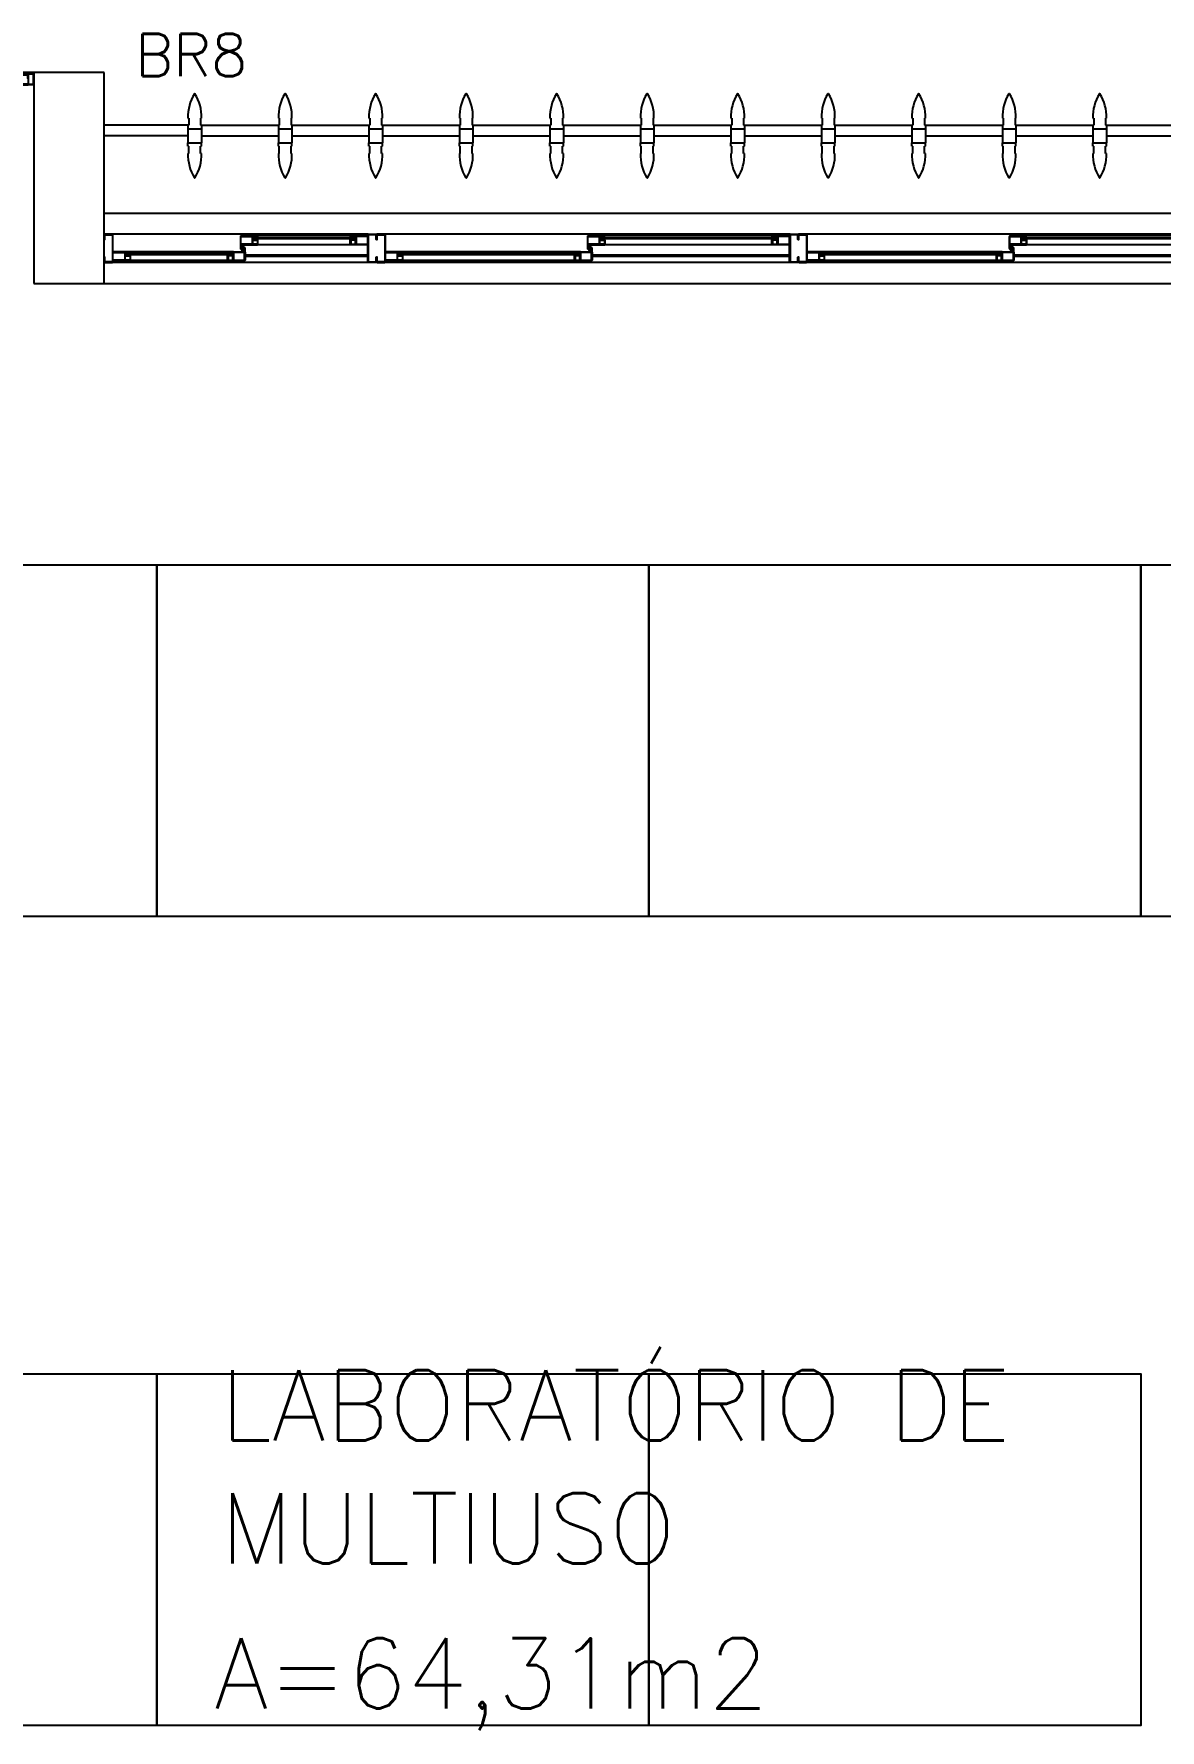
# Model space of a CAD drawing. Header units: millimetres. Extents: x 2128 to 2646, y 1972 to 2207.
# Drawn here: x 2470.861 to 2474.066, y 2108.852 to 2113.675 of the extents above; entities that cross this region are included whole.
import ezdxf

# ---------------------------------------------------------------- set-up
doc = ezdxf.new("R2010")
doc.units = ezdxf.units.MM
for name, color, linetype in [('AR-BANCADAS', 1, 'Continuous'), ('AR-BRISES', 1, 'Continuous'), ('AR-ESQ', 1, 'Continuous'), ('AR-ESTC', 3, 'Continuous'), ('AR-PEITORIL', 1, 'Continuous'), ('BC- VISTA', 1, 'Continuous'), ('BR-PAINEL', 1, 'Continuous'), ('BR-SUPORTE', 1, 'Continuous'), ('BR-TEXTO', 2, 'Continuous'), ('DT-ESQ-BAGUETE-C', 1, 'Continuous'), ('DT-ESQ-BAGUETE-V', 1, 'Continuous'), ('DT-ESQ-CHAPA DOBRADA-V', 1, 'Continuous'), ('DT-ESQ-PERFIL CADEIRA-C', 2, 'Continuous'), ('DT-ESQ-PERFIL CADEIRA-V', 2, 'Continuous'), ('DT-ESQ-PERFIL U SIMPLES-C', 2, 'Continuous'), ('DT-ESQ-PERFIL U-C', 2, 'Continuous'), ('DT-ESQ-PERFIL U-V', 1, 'Continuous'), ('DT-ESQ-VENEZIANA-C', 1, 'Continuous'), ('DT-ESQ-VENEZIANA-V', 1, 'Continuous'), ('DT-ESQ-VIDRO-C', 2, 'Continuous'), ('DT-TXTMOD', 1, 'Continuous'), ('TEXTO', 2, 'Continuous'), ('Área', 2, 'Continuous')]:
    doc.layers.add(name, color=color, linetype=linetype)
doc.styles.add('S10', font='simplex.shx', dxfattribs={"height": 0.1})
doc.styles.add('S12', font='simplex.shx', dxfattribs={"width": 1.1, "height": 0.12})
doc.styles.add('UNB-100', font='simplex.shx', dxfattribs={"height": 0.2})

# ---------------------------------------------------------------- blocks, each defined once
blk = doc.blocks.new('EF01C-P')
at = {"layer": 'DT-ESQ-BAGUETE-C', "ltscale": 0.1}
for points in [[(0.0015, 0.035), (0.015, 0.035), (0.015, 0.0335), (0.0015, 0.0335), (0.0015, 0.005), (0.015, 0.005), (0.015, 0.0035), (0.0015, 0.0035, -0.414214), (0, 0.005), (0, 0.0335, -0.414214)], [(0.4485, 0.035), (0.435, 0.035), (0.435, 0.0335), (0.4485, 0.0335), (0.4485, 0.005), (0.435, 0.005), (0.435, 0.0035), (0.4485, 0.0035, 0.414214), (0.45, 0.005), (0.45, 0.0335, 0.414214)]]:
    blk.add_lwpolyline(points, format="xyb", close=True, dxfattribs=at)
at = {"layer": 'DT-ESQ-PERFIL CADEIRA-C', "ltscale": 0.1}
for points in [[(0.01, 0.0015), (0.01, 0.003), (0.0015, 0.003, 1), (0.0015, 0), (0.015, 0, 0.414214), (0.0165, 0.0015), (0.0165, 0.0335), (0.043, 0.0335)], [(0.043, 0.0065), (0.018, 0.0065), (0.018, 0.0165), (0.0165, 0.0165), (0.0165, 0.0065, 0.414214), (0.018, 0.005), (0.043, 0.005), (0.0565, 0.005, 1), (0.0565, 0.008), (0.043, 0.008), (0.043, 0.02), (0.043, 0.032), (0.0565, 0.032, 1), (0.0565, 0.035), (0.043, 0.035), (0.0165, 0.035, 0.414214), (0.015, 0.0335), (0.015, 0.0015), (0.0015, 0.0015)], [(0.0415, 0.02), (0.0415, 0.032, -0.414214), (0.043, 0.0335), (0.0565, 0.0335)], [(0.0415, 0.02), (0.0415, 0.008, 0.414214), (0.043, 0.0065), (0.0565, 0.0065)], [(0.407, 0.0065), (0.432, 0.0065), (0.432, 0.0165), (0.4335, 0.0165), (0.4335, 0.0065, -0.414214), (0.432, 0.005), (0.407, 0.005), (0.3935, 0.005, -1), (0.3935, 0.008), (0.407, 0.008), (0.407, 0.02), (0.407, 0.032), (0.3935, 0.032, -1), (0.3935, 0.035), (0.407, 0.035), (0.4335, 0.035, -0.414214), (0.435, 0.0335), (0.435, 0.0015), (0.4485, 0.0015)], [(0.4085, 0.02), (0.4085, 0.032, 0.414214), (0.407, 0.0335), (0.3935, 0.0335)], [(0.4085, 0.02), (0.4085, 0.008, -0.414214), (0.407, 0.0065), (0.3935, 0.0065)], [(0.44, 0.0015), (0.44, 0.003), (0.4485, 0.003, -1), (0.4485, 0), (0.435, 0, -0.414214), (0.4335, 0.0015), (0.4335, 0.0335), (0.407, 0.0335)]]:
    blk.add_lwpolyline(points, format="xyb", dxfattribs=at)
at = {"layer": 'DT-ESQ-PERFIL CADEIRA-V', "ltscale": 0.1}
blk.add_line((0.015, 0), (0.435, 0), dxfattribs=at)
at = {"layer": 'DT-ESQ-VENEZIANA-C', "ltscale": 0.1}
for p, q in [((0.043, 0.0105), (0.407, 0.0105)), ((0.043, 0.009), (0.407, 0.009))]:
    blk.add_line(p, q, dxfattribs=at)
at = {"layer": 'DT-ESQ-VENEZIANA-V', "ltscale": 0.1}
blk.add_line((0.043, 0.031), (0.407, 0.031), dxfattribs=at)
at = {"layer": 'DT-TXTMOD', "ltscale": 0.1, "style": 'S10', "flags": 3}
blk.add_attdef('EF01C', (0.0208, -0.14), '', height=0.1, dxfattribs=at)
blk = doc.blocks.new('BCL15')
at = {"layer": 'BC- VISTA'}
blk.add_lwpolyline([(1, 0), (1, -1.4), (0, -1.4), (0, 0)], close=True, dxfattribs=at)
blk = doc.blocks.new('EF40-P')
at = {"layer": 'DT-ESQ-BAGUETE-C', "ltscale": 0.1}
for points in [[(2.61, -0.08), (2.5965, -0.08), (2.5965, -0.0785), (2.6095, -0.0785, 0.414214), (2.61, -0.078), (2.61, -0.067, 0.414214), (2.6095, -0.0665), (2.5965, -0.0665), (2.5965, -0.065), (2.61, -0.065, -0.414214), (2.6115, -0.0665), (2.6115, -0.0785, -0.414214)], [(3.1015, -0.08), (3.115, -0.08), (3.115, -0.0785), (3.102, -0.0785, -0.414214), (3.1015, -0.078), (3.1015, -0.067, -0.414214), (3.102, -0.0665), (3.115, -0.0665), (3.115, -0.065), (3.1015, -0.065, 0.414214), (3.1, -0.0665), (3.1, -0.0785, 0.414214)], [(3.81, -0.08), (3.7965, -0.08), (3.7965, -0.0785), (3.8095, -0.0785, 0.414214), (3.81, -0.078), (3.81, -0.067, 0.414214), (3.8095, -0.0665), (3.7965, -0.0665), (3.7965, -0.065), (3.81, -0.065, -0.414214), (3.8115, -0.0665), (3.8115, -0.0785, -0.414214)], [(4.3015, -0.08), (4.315, -0.08), (4.315, -0.0785), (4.302, -0.0785, -0.414214), (4.3015, -0.078), (4.3015, -0.067, -0.414214), (4.302, -0.0665), (4.315, -0.0665), (4.315, -0.065), (4.3015, -0.065, 0.414214), (4.3, -0.0665), (4.3, -0.0785, 0.414214)], [(4.7975, -0.08), (4.784, -0.08), (4.784, -0.0785), (4.797, -0.0785, 0.414214), (4.7975, -0.078), (4.7975, -0.067, 0.414214), (4.797, -0.0665), (4.784, -0.0665), (4.784, -0.065), (4.7975, -0.065, -0.414214), (4.799, -0.0665), (4.799, -0.0785, -0.414214)], [(5.0765, -0.08), (5.09, -0.08), (5.09, -0.0785), (5.077, -0.0785, -0.414214), (5.0765, -0.078), (5.0765, -0.067, -0.414214), (5.077, -0.0665), (5.09, -0.0665), (5.09, -0.065), (5.0765, -0.065, 0.414214), (5.075, -0.0665), (5.075, -0.0785, 0.414214)], [(2.5265, -0.125), (2.54, -0.125), (2.54, -0.1235), (2.527, -0.1235, -0.414214), (2.5265, -0.123), (2.5265, -0.112, -0.414214), (2.527, -0.1115), (2.54, -0.1115), (2.54, -0.11), (2.5265, -0.11, 0.414214), (2.525, -0.1115), (2.525, -0.1235, 0.414214)], [(3.2485, -0.125), (3.235, -0.125), (3.235, -0.1235), (3.248, -0.1235, 0.414214), (3.2485, -0.123), (3.2485, -0.112, 0.414214), (3.248, -0.1115), (3.235, -0.1115), (3.235, -0.11), (3.2485, -0.11, -0.414214), (3.25, -0.1115), (3.25, -0.1235, -0.414214)], [(3.7265, -0.125), (3.74, -0.125), (3.74, -0.1235), (3.727, -0.1235, -0.414214), (3.7265, -0.123), (3.7265, -0.112, -0.414214), (3.727, -0.1115), (3.74, -0.1115), (3.74, -0.11), (3.7265, -0.11, 0.414214), (3.725, -0.1115), (3.725, -0.1235, 0.414214)], [(4.4485, -0.125), (4.435, -0.125), (4.435, -0.1235), (4.448, -0.1235, 0.414214), (4.4485, -0.123), (4.4485, -0.112, 0.414214), (4.448, -0.1115), (4.435, -0.1115), (4.435, -0.11), (4.4485, -0.11, -0.414214), (4.45, -0.1115), (4.45, -0.1235, -0.414214)], [(4.714, -0.125), (4.7275, -0.125), (4.7275, -0.1235), (4.7145, -0.1235, -0.414214), (4.714, -0.123), (4.714, -0.112, -0.414214), (4.7145, -0.1115), (4.7275, -0.1115), (4.7275, -0.11), (4.714, -0.11, 0.414214), (4.7125, -0.1115), (4.7125, -0.1235, 0.414214)]]:
    blk.add_lwpolyline(points, format="xyb", close=True, dxfattribs=at)
at = {"layer": 'DT-ESQ-BAGUETE-V', "ltscale": 0.1}
for p, q in [((2.61, -0.065), (3.1015, -0.065)), ((3.81, -0.065), (4.3015, -0.065)), ((4.7975, -0.065), (5.0765, -0.065)), ((2.0485, -0.11), (2.5265, -0.11)), ((3.2485, -0.11), (3.7265, -0.11)), ((4.4485, -0.11), (4.714, -0.11))]:
    blk.add_line(p, q, dxfattribs=at)
at = {"layer": 'DT-ESQ-CHAPA DOBRADA-V', "ltscale": 0.1}
for p, q in [((2, -0.077), (2.5615, -0.077)), ((2, -0.08), (2.5615, -0.08)), ((3.2, -0.077), (3.7615, -0.077)), ((3.2, -0.08), (3.7615, -0.08)), ((4.4, -0.077), (4.749, -0.077)), ((4.4, -0.08), (4.749, -0.08))]:
    blk.add_line(p, q, dxfattribs=at)
at = {"layer": 'DT-ESQ-PERFIL CADEIRA-C', "ltscale": 0.1}
for p, q in [((2.5635, -0.0885), (2.61, -0.0885)), ((3.15, -0.0885), (3.1015, -0.0885)), ((3.7635, -0.0885), (3.81, -0.0885)), ((4.35, -0.0885), (4.3015, -0.0885)), ((4.751, -0.0885), (4.7975, -0.0885)), ((5.125, -0.0885), (5.0765, -0.0885)), ((2.573, -0.1335), (2.5265, -0.1335)), ((3.2, -0.1335), (3.2485, -0.1335)), ((3.773, -0.1335), (3.7265, -0.1335)), ((4.4, -0.1335), (4.4485, -0.1335)), ((4.7605, -0.1335), (4.714, -0.1335))]:
    blk.add_line(p, q, dxfattribs=at)
for points in [[(2.61, -0.087, -1), (2.61, -0.09), (2.5635, -0.09, -0.414214), (2.5615, -0.088), (2.5615, -0.067, -0.414214), (2.5635, -0.065), (2.595, -0.065, -0.414214), (2.5965, -0.0665), (2.5965, -0.087)], [(2.5965, -0.0885, -0.198913), (2.5954, -0.0881, -0.198913), (2.595, -0.087), (2.595, -0.067, 0.414214), (2.5945, -0.0665), (2.5635, -0.0665, 0.414214), (2.563, -0.067), (2.563, -0.088, 0.414214), (2.5635, -0.0885)], [(3.1015, -0.09), (3.15, -0.09), (3.15, -0.0885), (3.115, -0.0885, 0.198912), (3.1161, -0.0881, 0.198913), (3.1165, -0.087), (3.1165, -0.067, -0.414214), (3.117, -0.0665), (3.15, -0.0665), (3.15, -0.065), (3.1165, -0.065, 0.414214), (3.115, -0.0665), (3.115, -0.0785), (3.115, -0.08), (3.115, -0.087), (3.1015, -0.087, 1)], [(3.81, -0.087, -1), (3.81, -0.09), (3.7635, -0.09, -0.414214), (3.7615, -0.088), (3.7615, -0.067, -0.414214), (3.7635, -0.065), (3.795, -0.065, -0.414214), (3.7965, -0.0665), (3.7965, -0.087)], [(3.7965, -0.0885, -0.198913), (3.7954, -0.0881, -0.198913), (3.795, -0.087), (3.795, -0.067, 0.414214), (3.7945, -0.0665), (3.7635, -0.0665, 0.414214), (3.763, -0.067), (3.763, -0.088, 0.414214), (3.7635, -0.0885)], [(4.3015, -0.09), (4.35, -0.09), (4.35, -0.0885), (4.315, -0.0885, 0.198912), (4.3161, -0.0881, 0.198913), (4.3165, -0.087), (4.3165, -0.067, -0.414214), (4.317, -0.0665), (4.35, -0.0665), (4.35, -0.065), (4.3165, -0.065, 0.414214), (4.315, -0.0665), (4.315, -0.0785), (4.315, -0.08), (4.315, -0.087), (4.3015, -0.087, 1)], [(4.7975, -0.087, -1), (4.7975, -0.09), (4.751, -0.09, -0.414214), (4.749, -0.088), (4.749, -0.067, -0.414214), (4.751, -0.065), (4.7825, -0.065, -0.414214), (4.784, -0.0665), (4.784, -0.087)], [(4.784, -0.0885, -0.198913), (4.7829, -0.0881, -0.198913), (4.7825, -0.087), (4.7825, -0.067, 0.414214), (4.782, -0.0665), (4.751, -0.0665, 0.414214), (4.7505, -0.067), (4.7505, -0.088, 0.414214), (4.751, -0.0885)], [(5.0765, -0.09), (5.125, -0.09), (5.125, -0.0885), (5.09, -0.0885, 0.198912), (5.0911, -0.0881, 0.198913), (5.0915, -0.087), (5.0915, -0.067, -0.414214), (5.092, -0.0665), (5.125, -0.0665), (5.125, -0.065), (5.0915, -0.065, 0.414214), (5.09, -0.0665), (5.09, -0.0785), (5.09, -0.08), (5.09, -0.087), (5.0765, -0.087, 1)], [(2.5265, -0.132, 1), (2.5265, -0.135), (2.573, -0.135, 0.414214), (2.575, -0.133), (2.575, -0.112, 0.414214), (2.573, -0.11), (2.5415, -0.11, 0.414214), (2.54, -0.1115), (2.54, -0.132)], [(2.54, -0.1335, 0.198913), (2.5411, -0.1331, 0.198913), (2.5415, -0.132), (2.5415, -0.112, -0.414214), (2.542, -0.1115), (2.573, -0.1115, -0.414214), (2.5735, -0.112), (2.5735, -0.133, -0.414214), (2.573, -0.1335)], [(3.2485, -0.135), (3.2, -0.135), (3.2, -0.1335), (3.235, -0.1335, -0.198912), (3.2339, -0.1331, -0.198913), (3.2335, -0.132), (3.2335, -0.112, 0.414214), (3.233, -0.1115), (3.2, -0.1115), (3.2, -0.11), (3.2335, -0.11, -0.414214), (3.235, -0.1115), (3.235, -0.1235), (3.235, -0.125), (3.235, -0.132), (3.2485, -0.132, -1)], [(3.7265, -0.132, 1), (3.7265, -0.135), (3.773, -0.135, 0.414214), (3.775, -0.133), (3.775, -0.112, 0.414214), (3.773, -0.11), (3.7415, -0.11, 0.414214), (3.74, -0.1115), (3.74, -0.132)], [(3.74, -0.1335, 0.198913), (3.7411, -0.1331, 0.198913), (3.7415, -0.132), (3.7415, -0.112, -0.414214), (3.742, -0.1115), (3.773, -0.1115, -0.414214), (3.7735, -0.112), (3.7735, -0.133, -0.414214), (3.773, -0.1335)], [(4.4485, -0.135), (4.4, -0.135), (4.4, -0.1335), (4.435, -0.1335, -0.198912), (4.4339, -0.1331, -0.198913), (4.4335, -0.132), (4.4335, -0.112, 0.414214), (4.433, -0.1115), (4.4, -0.1115), (4.4, -0.11), (4.4335, -0.11, -0.414214), (4.435, -0.1115), (4.435, -0.1235), (4.435, -0.125), (4.435, -0.132), (4.4485, -0.132, -1)], [(4.714, -0.132, 1), (4.714, -0.135), (4.7605, -0.135, 0.414214), (4.7625, -0.133), (4.7625, -0.112, 0.414214), (4.7605, -0.11), (4.729, -0.11, 0.414214), (4.7275, -0.1115), (4.7275, -0.132)], [(4.7275, -0.1335, 0.198913), (4.7286, -0.1331, 0.198913), (4.729, -0.132), (4.729, -0.112, -0.414214), (4.7295, -0.1115), (4.7605, -0.1115, -0.414214), (4.761, -0.112), (4.761, -0.133, -0.414214), (4.7605, -0.1335)]]:
    blk.add_lwpolyline(points, format="xyb", close=True, dxfattribs=at)
at = {"layer": 'DT-ESQ-PERFIL CADEIRA-V', "ltscale": 0.1}
for p, q in [((2.595, -0.09), (3.1015, -0.09)), ((3.795, -0.09), (4.3015, -0.09)), ((4.7825, -0.09), (5.0765, -0.09)), ((2.0485, -0.135), (2.5265, -0.135)), ((3.2485, -0.135), (3.7265, -0.135)), ((4.4485, -0.135), (4.714, -0.135))]:
    blk.add_line(p, q, dxfattribs=at)
at = {"layer": 'DT-ESQ-PERFIL U SIMPLES-C', "ltscale": 0.1}
for points in [[(2.5635, -0.102), (2.5715, -0.102), (2.5715, -0.1005), (2.5635, -0.1005, -0.414214), (2.563, -0.1), (2.563, -0.092, -0.414214), (2.5635, -0.0915), (2.5715, -0.0915), (2.5715, -0.09), (2.5635, -0.09, 0.414214), (2.5615, -0.092), (2.5615, -0.1, 0.414214)], [(3.7635, -0.102), (3.7715, -0.102), (3.7715, -0.1005), (3.7635, -0.1005, -0.414214), (3.763, -0.1), (3.763, -0.092, -0.414214), (3.7635, -0.0915), (3.7715, -0.0915), (3.7715, -0.09), (3.7635, -0.09, 0.414214), (3.7615, -0.092), (3.7615, -0.1, 0.414214)], [(4.751, -0.102), (4.759, -0.102), (4.759, -0.1005), (4.751, -0.1005, -0.414214), (4.7505, -0.1), (4.7505, -0.092, -0.414214), (4.751, -0.0915), (4.759, -0.0915), (4.759, -0.09), (4.751, -0.09, 0.414214), (4.749, -0.092), (4.749, -0.1, 0.414214)], [(2.573, -0.098), (2.565, -0.098), (2.565, -0.0995), (2.573, -0.0995, -0.414214), (2.5735, -0.1), (2.5735, -0.108, -0.414214), (2.573, -0.1085), (2.565, -0.1085), (2.565, -0.11), (2.573, -0.11, 0.414214), (2.575, -0.108), (2.575, -0.1, 0.414214)], [(3.773, -0.098), (3.765, -0.098), (3.765, -0.0995), (3.773, -0.0995, -0.414214), (3.7735, -0.1), (3.7735, -0.108, -0.414214), (3.773, -0.1085), (3.765, -0.1085), (3.765, -0.11), (3.773, -0.11, 0.414214), (3.775, -0.108), (3.775, -0.1, 0.414214)], [(4.7605, -0.098), (4.7525, -0.098), (4.7525, -0.0995), (4.7605, -0.0995, -0.414214), (4.761, -0.1), (4.761, -0.108, -0.414214), (4.7605, -0.1085), (4.7525, -0.1085), (4.7525, -0.11), (4.7605, -0.11, 0.414214), (4.7625, -0.108), (4.7625, -0.1, 0.414214)]]:
    blk.add_lwpolyline(points, format="xyb", close=True, dxfattribs=at)
at = {"layer": 'DT-ESQ-PERFIL U-C', "ltscale": 0.1}
for points in [[(3.175, -0.0615, 0.414214), (3.1735, -0.06), (3.1515, -0.06, 0.414214), (3.15, -0.0615), (3.15, -0.1385, 0.414214), (3.1515, -0.14), (3.1735, -0.14, 0.414214), (3.175, -0.1385), (3.175, -0.125), (3.1735, -0.125), (3.1735, -0.138, -0.414214), (3.173, -0.1385), (3.152, -0.1385, -0.414214), (3.1515, -0.138), (3.1515, -0.062, -0.414214), (3.152, -0.0615), (3.173, -0.0615, -0.414214), (3.1735, -0.062), (3.1735, -0.075), (3.175, -0.075)], [(3.175, -0.0615, -0.414214), (3.1765, -0.06), (3.1985, -0.06, -0.414214), (3.2, -0.0615), (3.2, -0.1385, -0.414214), (3.1985, -0.14), (3.1765, -0.14, -0.414214), (3.175, -0.1385), (3.175, -0.125), (3.1765, -0.125), (3.1765, -0.138, 0.414214), (3.177, -0.1385), (3.198, -0.1385, 0.414214), (3.1985, -0.138), (3.1985, -0.062, 0.414214), (3.198, -0.0615), (3.177, -0.0615, 0.414214), (3.1765, -0.062), (3.1765, -0.075), (3.175, -0.075)], [(4.375, -0.0615, 0.414214), (4.3735, -0.06), (4.3515, -0.06, 0.414214), (4.35, -0.0615), (4.35, -0.1385, 0.414214), (4.3515, -0.14), (4.3735, -0.14, 0.414214), (4.375, -0.1385), (4.375, -0.125), (4.3735, -0.125), (4.3735, -0.138, -0.414214), (4.373, -0.1385), (4.352, -0.1385, -0.414214), (4.3515, -0.138), (4.3515, -0.062, -0.414214), (4.352, -0.0615), (4.373, -0.0615, -0.414214), (4.3735, -0.062), (4.3735, -0.075), (4.375, -0.075)], [(4.375, -0.0615, -0.414214), (4.3765, -0.06), (4.3985, -0.06, -0.414214), (4.4, -0.0615), (4.4, -0.1385, -0.414214), (4.3985, -0.14), (4.3765, -0.14, -0.414214), (4.375, -0.1385), (4.375, -0.125), (4.3765, -0.125), (4.3765, -0.138, 0.414214), (4.377, -0.1385), (4.398, -0.1385, 0.414214), (4.3985, -0.138), (4.3985, -0.062, 0.414214), (4.398, -0.0615), (4.377, -0.0615, 0.414214), (4.3765, -0.062), (4.3765, -0.075), (4.375, -0.075)], [(5.15, -0.0615, 0.414214), (5.1485, -0.06), (5.1265, -0.06, 0.414214), (5.125, -0.0615), (5.125, -0.1385, 0.414214), (5.1265, -0.14), (5.1485, -0.14, 0.414214), (5.15, -0.1385), (5.15, -0.125), (5.1485, -0.125), (5.1485, -0.138, -0.414214), (5.148, -0.1385), (5.127, -0.1385, -0.414214), (5.1265, -0.138), (5.1265, -0.062, -0.414214), (5.127, -0.0615), (5.148, -0.0615, -0.414214), (5.1485, -0.062), (5.1485, -0.075), (5.15, -0.075)]]:
    blk.add_lwpolyline(points, format="xyb", close=True, dxfattribs=at)
at = {"layer": 'DT-ESQ-PERFIL U-V', "ltscale": 0.1}
for p, q in [((1.9985, -0.06), (3.1515, -0.06)), ((3.1985, -0.06), (4.3515, -0.06)), ((4.3985, -0.06), (5.1265, -0.06)), ((1.9985, -0.14), (3.1515, -0.14)), ((3.1985, -0.14), (4.3515, -0.14)), ((4.3985, -0.14), (5.1265, -0.14))]:
    blk.add_line(p, q, dxfattribs=at)
at = {"layer": 'DT-ESQ-VIDRO-C', "ltscale": 0.1}
for points in [[(3.1125, -0.085), (3.1125, -0.082), (2.599, -0.082), (2.599, -0.085)], [(4.3125, -0.085), (4.3125, -0.082), (3.799, -0.082), (3.799, -0.085)], [(5.0875, -0.085), (5.0875, -0.082), (4.7865, -0.082), (4.7865, -0.085)], [(2.038, -0.13), (2.038, -0.127), (2.537, -0.127), (2.537, -0.13)], [(3.238, -0.13), (3.238, -0.127), (3.737, -0.127), (3.737, -0.13)], [(4.438, -0.13), (4.438, -0.127), (4.7245, -0.127), (4.7245, -0.13)]]:
    blk.add_lwpolyline(points, close=True, dxfattribs=at)
at = {"layer": 'DT-TXTMOD', "ltscale": 0.1, "style": 'S10', "flags": 3}
for tag, p in [('M01', (0.025, -0.28)), ('M02', (0.3253, -0.28)), ('M03', (0.627, -0.28)), ('M04', (0.9288, -0.28)), ('M05', (1.2306, -0.28)), ('M06', (1.5323, -0.28)), ('M07', (1.8341, -0.28)), ('M08', (2.1359, -0.28)), ('M09', (2.4376, -0.28)), ('M10', (2.7394, -0.28)), ('M11', (3.0412, -0.28)), ('M12', (3.3429, -0.28)), ('M13', (3.6447, -0.28)), ('M14', (3.9464, -0.28)), ('M15', (4.2482, -0.28)), ('M16', (4.55, -0.28)), ('M17', (4.8517, -0.28))]:
    blk.add_attdef(tag, p, '', height=0.1, dxfattribs=at)
blk = doc.blocks.new('BR-MODULO8')
at = {"layer": 'BR-PAINEL'}
for p, q in [((-4.9117, 0.27), (-4.9092, 0.27)), ((-4.9117, 0.25), (-4.9117, 0.24)), ((-4.9117, 0.25), (-4.9092, 0.25)), ((-4.9092, 0.27), (-4.9092, 0.25)), ((-4.8758, 0.27), (-4.8758, 0.25)), ((-4.8733, 0.27), (-4.8758, 0.27)), ((-4.8733, 0.25), (-4.8758, 0.25)), ((-4.8733, 0.25), (-4.8733, 0.24)), ((-4.6542, 0.27), (-4.6517, 0.27)), ((-4.6542, 0.25), (-4.6542, 0.24)), ((-4.6542, 0.25), (-4.6517, 0.25)), ((-4.6517, 0.27), (-4.6517, 0.25)), ((-4.6183, 0.27), (-4.6183, 0.25)), ((-4.6158, 0.27), (-4.6183, 0.27)), ((-4.6158, 0.25), (-4.6183, 0.25)), ((-4.6158, 0.25), (-4.6158, 0.24)), ((-4.3967, 0.27), (-4.3942, 0.27)), ((-4.3967, 0.25), (-4.3967, 0.24)), ((-4.3967, 0.25), (-4.3942, 0.25)), ((-4.3942, 0.27), (-4.3942, 0.25)), ((-4.3608, 0.27), (-4.3608, 0.25)), ((-4.3583, 0.27), (-4.3608, 0.27)), ((-4.3583, 0.25), (-4.3608, 0.25)), ((-4.3583, 0.25), (-4.3583, 0.24)), ((-4.1392, 0.27), (-4.1367, 0.27)), ((-4.1392, 0.25), (-4.1392, 0.24)), ((-4.1392, 0.25), (-4.1367, 0.25)), ((-4.1367, 0.27), (-4.1367, 0.25)), ((-4.1033, 0.27), (-4.1033, 0.25)), ((-4.1008, 0.27), (-4.1033, 0.27)), ((-4.1008, 0.25), (-4.1033, 0.25)), ((-4.1008, 0.25), (-4.1008, 0.24)), ((-3.8817, 0.27), (-3.8792, 0.27)), ((-3.8817, 0.25), (-3.8817, 0.24)), ((-3.8817, 0.25), (-3.8792, 0.25)), ((-3.8792, 0.27), (-3.8792, 0.25)), ((-3.8458, 0.27), (-3.8458, 0.25)), ((-3.8433, 0.27), (-3.8458, 0.27)), ((-3.8433, 0.25), (-3.8458, 0.25)), ((-3.8433, 0.25), (-3.8433, 0.24)), ((-3.6242, 0.27), (-3.6217, 0.27)), ((-3.6242, 0.25), (-3.6242, 0.24)), ((-3.6242, 0.25), (-3.6217, 0.25)), ((-3.6217, 0.27), (-3.6217, 0.25)), ((-3.5883, 0.27), (-3.5883, 0.25)), ((-3.5858, 0.27), (-3.5883, 0.27)), ((-3.5858, 0.25), (-3.5883, 0.25)), ((-3.5858, 0.25), (-3.5858, 0.24)), ((-3.3667, 0.27), (-3.3642, 0.27)), ((-3.3667, 0.25), (-3.3667, 0.24)), ((-3.3667, 0.25), (-3.3642, 0.25)), ((-3.3642, 0.27), (-3.3642, 0.25)), ((-3.3308, 0.27), (-3.3308, 0.25)), ((-3.3283, 0.27), (-3.3308, 0.27)), ((-3.3283, 0.25), (-3.3308, 0.25)), ((-3.3283, 0.25), (-3.3283, 0.24)), ((-3.1092, 0.27), (-3.1067, 0.27)), ((-3.1092, 0.25), (-3.1092, 0.24)), ((-3.1092, 0.25), (-3.1067, 0.25)), ((-3.1067, 0.27), (-3.1067, 0.25)), ((-3.0733, 0.27), (-3.0733, 0.25)), ((-3.0708, 0.27), (-3.0733, 0.27)), ((-3.0708, 0.25), (-3.0733, 0.25)), ((-3.0708, 0.25), (-3.0708, 0.24)), ((-2.8517, 0.27), (-2.8492, 0.27)), ((-2.8517, 0.25), (-2.8517, 0.24)), ((-2.8517, 0.25), (-2.8492, 0.25)), ((-2.8492, 0.27), (-2.8492, 0.25)), ((-2.8158, 0.27), (-2.8158, 0.25)), ((-2.8133, 0.27), (-2.8158, 0.27)), ((-2.8133, 0.25), (-2.8158, 0.25)), ((-2.8133, 0.25), (-2.8133, 0.24)), ((-2.5942, 0.27), (-2.5917, 0.27)), ((-2.5942, 0.25), (-2.5942, 0.24)), ((-2.5942, 0.25), (-2.5917, 0.25)), ((-2.5917, 0.27), (-2.5917, 0.25)), ((-2.5583, 0.27), (-2.5583, 0.25)), ((-2.5558, 0.27), (-2.5583, 0.27)), ((-2.5558, 0.25), (-2.5583, 0.25)), ((-2.5558, 0.25), (-2.5558, 0.24)), ((-2.3367, 0.27), (-2.3342, 0.27)), ((-2.3367, 0.25), (-2.3367, 0.24)), ((-2.3367, 0.25), (-2.3342, 0.25)), ((-2.3342, 0.27), (-2.3342, 0.25)), ((-2.3008, 0.27), (-2.3008, 0.25)), ((-2.2983, 0.27), (-2.3008, 0.27)), ((-2.2983, 0.25), (-2.3008, 0.25)), ((-2.2983, 0.25), (-2.2983, 0.24)), ((-4.9117, 0.24), (-4.8733, 0.24)), ((-4.9117, 0.24), (-4.9117, 0.2)), ((-4.9117, 0.2), (-4.8733, 0.2)), ((-4.9117, 0.19), (-4.9117, 0.2)), ((-4.8733, 0.24), (-4.8733, 0.2)), ((-4.8733, 0.19), (-4.8733, 0.2)), ((-4.6542, 0.24), (-4.6158, 0.24)), ((-4.6542, 0.24), (-4.6542, 0.2)), ((-4.6542, 0.2), (-4.6158, 0.2)), ((-4.6542, 0.19), (-4.6542, 0.2)), ((-4.6158, 0.24), (-4.6158, 0.2)), ((-4.6158, 0.19), (-4.6158, 0.2)), ((-4.3967, 0.24), (-4.3583, 0.24)), ((-4.3967, 0.24), (-4.3967, 0.2)), ((-4.3967, 0.2), (-4.3583, 0.2)), ((-4.3967, 0.19), (-4.3967, 0.2)), ((-4.3583, 0.24), (-4.3583, 0.2)), ((-4.3583, 0.19), (-4.3583, 0.2)), ((-4.1392, 0.24), (-4.1008, 0.24)), ((-4.1392, 0.24), (-4.1392, 0.2)), ((-4.1392, 0.2), (-4.1008, 0.2)), ((-4.1392, 0.19), (-4.1392, 0.2)), ((-4.1008, 0.24), (-4.1008, 0.2)), ((-4.1008, 0.19), (-4.1008, 0.2)), ((-3.8817, 0.24), (-3.8433, 0.24)), ((-3.8817, 0.24), (-3.8817, 0.2)), ((-3.8817, 0.2), (-3.8433, 0.2)), ((-3.8817, 0.19), (-3.8817, 0.2)), ((-3.8433, 0.24), (-3.8433, 0.2)), ((-3.8433, 0.19), (-3.8433, 0.2)), ((-3.6242, 0.24), (-3.5858, 0.24)), ((-3.6242, 0.24), (-3.6242, 0.2)), ((-3.6242, 0.2), (-3.5858, 0.2)), ((-3.6242, 0.19), (-3.6242, 0.2)), ((-3.5858, 0.24), (-3.5858, 0.2)), ((-3.5858, 0.19), (-3.5858, 0.2)), ((-3.3667, 0.24), (-3.3283, 0.24)), ((-3.3667, 0.24), (-3.3667, 0.2)), ((-3.3667, 0.2), (-3.3283, 0.2)), ((-3.3667, 0.19), (-3.3667, 0.2)), ((-3.3283, 0.24), (-3.3283, 0.2)), ((-3.3283, 0.19), (-3.3283, 0.2)), ((-3.1092, 0.24), (-3.0708, 0.24)), ((-3.1092, 0.24), (-3.1092, 0.2)), ((-3.1092, 0.2), (-3.0708, 0.2)), ((-3.1092, 0.19), (-3.1092, 0.2)), ((-3.0708, 0.24), (-3.0708, 0.2)), ((-3.0708, 0.19), (-3.0708, 0.2)), ((-2.8517, 0.24), (-2.8133, 0.24)), ((-2.8517, 0.24), (-2.8517, 0.2)), ((-2.8517, 0.2), (-2.8133, 0.2)), ((-2.8517, 0.19), (-2.8517, 0.2)), ((-2.8133, 0.24), (-2.8133, 0.2)), ((-2.8133, 0.19), (-2.8133, 0.2)), ((-2.5942, 0.24), (-2.5558, 0.24)), ((-2.5942, 0.24), (-2.5942, 0.2)), ((-2.5942, 0.2), (-2.5558, 0.2)), ((-2.5942, 0.19), (-2.5942, 0.2)), ((-2.5558, 0.24), (-2.5558, 0.2)), ((-2.5558, 0.19), (-2.5558, 0.2)), ((-2.3367, 0.24), (-2.2983, 0.24)), ((-2.3367, 0.24), (-2.3367, 0.2)), ((-2.3367, 0.2), (-2.2983, 0.2)), ((-2.3367, 0.19), (-2.3367, 0.2)), ((-2.2983, 0.24), (-2.2983, 0.2)), ((-2.2983, 0.19), (-2.2983, 0.2)), ((-4.9117, 0.19), (-4.9092, 0.19)), ((-4.9117, 0.17), (-4.9092, 0.17)), ((-4.9092, 0.17), (-4.9092, 0.19)), ((-4.8733, 0.19), (-4.8758, 0.19)), ((-4.8758, 0.17), (-4.8758, 0.19)), ((-4.8733, 0.17), (-4.8758, 0.17)), ((-4.6542, 0.19), (-4.6517, 0.19)), ((-4.6542, 0.17), (-4.6517, 0.17)), ((-4.6517, 0.17), (-4.6517, 0.19)), ((-4.6158, 0.19), (-4.6183, 0.19)), ((-4.6183, 0.17), (-4.6183, 0.19)), ((-4.6158, 0.17), (-4.6183, 0.17)), ((-4.3967, 0.19), (-4.3942, 0.19)), ((-4.3967, 0.17), (-4.3942, 0.17)), ((-4.3942, 0.17), (-4.3942, 0.19)), ((-4.3583, 0.19), (-4.3608, 0.19)), ((-4.3608, 0.17), (-4.3608, 0.19)), ((-4.3583, 0.17), (-4.3608, 0.17)), ((-4.1392, 0.19), (-4.1367, 0.19)), ((-4.1392, 0.17), (-4.1367, 0.17)), ((-4.1367, 0.17), (-4.1367, 0.19)), ((-4.1008, 0.19), (-4.1033, 0.19)), ((-4.1033, 0.17), (-4.1033, 0.19)), ((-4.1008, 0.17), (-4.1033, 0.17)), ((-3.8817, 0.19), (-3.8792, 0.19)), ((-3.8817, 0.17), (-3.8792, 0.17)), ((-3.8792, 0.17), (-3.8792, 0.19)), ((-3.8433, 0.19), (-3.8458, 0.19)), ((-3.8458, 0.17), (-3.8458, 0.19)), ((-3.8433, 0.17), (-3.8458, 0.17)), ((-3.6242, 0.19), (-3.6217, 0.19)), ((-3.6242, 0.17), (-3.6217, 0.17)), ((-3.6217, 0.17), (-3.6217, 0.19)), ((-3.5858, 0.19), (-3.5883, 0.19)), ((-3.5883, 0.17), (-3.5883, 0.19)), ((-3.5858, 0.17), (-3.5883, 0.17)), ((-3.3667, 0.19), (-3.3642, 0.19)), ((-3.3667, 0.17), (-3.3642, 0.17)), ((-3.3642, 0.17), (-3.3642, 0.19)), ((-3.3283, 0.19), (-3.3308, 0.19)), ((-3.3308, 0.17), (-3.3308, 0.19)), ((-3.3283, 0.17), (-3.3308, 0.17)), ((-3.1092, 0.19), (-3.1067, 0.19)), ((-3.1092, 0.17), (-3.1067, 0.17)), ((-3.1067, 0.17), (-3.1067, 0.19)), ((-3.0708, 0.19), (-3.0733, 0.19)), ((-3.0733, 0.17), (-3.0733, 0.19)), ((-3.0708, 0.17), (-3.0733, 0.17)), ((-2.8517, 0.19), (-2.8492, 0.19)), ((-2.8517, 0.17), (-2.8492, 0.17)), ((-2.8492, 0.17), (-2.8492, 0.19)), ((-2.8133, 0.19), (-2.8158, 0.19)), ((-2.8158, 0.17), (-2.8158, 0.19)), ((-2.8133, 0.17), (-2.8158, 0.17)), ((-2.5942, 0.19), (-2.5917, 0.19)), ((-2.5942, 0.17), (-2.5917, 0.17)), ((-2.5917, 0.17), (-2.5917, 0.19)), ((-2.5558, 0.19), (-2.5583, 0.19)), ((-2.5583, 0.17), (-2.5583, 0.19)), ((-2.5558, 0.17), (-2.5583, 0.17)), ((-2.3367, 0.19), (-2.3342, 0.19)), ((-2.3367, 0.17), (-2.3342, 0.17)), ((-2.3342, 0.17), (-2.3342, 0.19)), ((-2.2983, 0.19), (-2.3008, 0.19)), ((-2.3008, 0.17), (-2.3008, 0.19)), ((-2.2983, 0.17), (-2.3008, 0.17))]:
    blk.add_line(p, q, dxfattribs=at)
for centre, radius, start, end in [((-4.7867, 0.2739), 0.1251, 148.4721, 181.772), ((-4.8925, 0.3387), 0.001, 37.1012, 142.8988), ((-4.9983, 0.2739), 0.1251, 358.228, 31.5279), ((-4.5292, 0.2739), 0.1251, 148.4721, 181.772), ((-4.635, 0.3387), 0.001, 37.1012, 142.8988), ((-4.7408, 0.2739), 0.1251, 358.228, 31.5279), ((-4.2717, 0.2739), 0.1251, 148.4721, 181.772), ((-4.3775, 0.3387), 0.001, 37.1012, 142.8988), ((-4.4833, 0.2739), 0.1251, 358.228, 31.5279), ((-4.0142, 0.2739), 0.1251, 148.4721, 181.772), ((-4.12, 0.3387), 0.001, 37.1012, 142.8988), ((-4.2258, 0.2739), 0.1251, 358.228, 31.5279), ((-3.7567, 0.2739), 0.1251, 148.4721, 181.772), ((-3.8625, 0.3387), 0.001, 37.1012, 142.8988), ((-3.9683, 0.2739), 0.1251, 358.228, 31.5279), ((-3.4992, 0.2739), 0.1251, 148.4721, 181.772), ((-3.605, 0.3387), 0.001, 37.1012, 142.8988), ((-3.7108, 0.2739), 0.1251, 358.228, 31.5279), ((-3.2417, 0.2739), 0.1251, 148.4721, 181.772), ((-3.3475, 0.3387), 0.001, 37.1012, 142.8988), ((-3.4533, 0.2739), 0.1251, 358.228, 31.5279), ((-2.9842, 0.2739), 0.1251, 148.4721, 181.772), ((-3.09, 0.3387), 0.001, 37.1012, 142.8988), ((-3.1958, 0.2739), 0.1251, 358.228, 31.5279), ((-2.7267, 0.2739), 0.1251, 148.4721, 181.772), ((-2.8325, 0.3387), 0.001, 37.1012, 142.8988), ((-2.9383, 0.2739), 0.1251, 358.228, 31.5279), ((-2.4692, 0.2739), 0.1251, 148.4721, 181.772), ((-2.575, 0.3387), 0.001, 37.1012, 142.8988), ((-2.6808, 0.2739), 0.1251, 358.228, 31.5279), ((-2.2117, 0.2739), 0.1251, 148.4721, 181.772), ((-2.3175, 0.3387), 0.001, 37.1012, 142.8988), ((-2.4233, 0.2739), 0.1251, 358.228, 31.5279), ((-4.7867, 0.1661), 0.1251, 178.228, 211.5279), ((-4.9983, 0.1661), 0.1251, 328.4721, 1.772), ((-4.5292, 0.1661), 0.1251, 178.228, 211.5279), ((-4.7408, 0.1661), 0.1251, 328.4721, 1.772), ((-4.2717, 0.1661), 0.1251, 178.228, 211.5279), ((-4.4833, 0.1661), 0.1251, 328.4721, 1.772), ((-4.0142, 0.1661), 0.1251, 178.228, 211.5279), ((-4.2258, 0.1661), 0.1251, 328.4721, 1.772), ((-3.7567, 0.1661), 0.1251, 178.228, 211.5279), ((-3.9683, 0.1661), 0.1251, 328.4721, 1.772), ((-3.4992, 0.1661), 0.1251, 178.228, 211.5279), ((-3.7108, 0.1661), 0.1251, 328.4721, 1.772), ((-3.2417, 0.1661), 0.1251, 178.228, 211.5279), ((-3.4533, 0.1661), 0.1251, 328.4721, 1.772), ((-2.9842, 0.1661), 0.1251, 178.228, 211.5279), ((-3.1958, 0.1661), 0.1251, 328.4721, 1.772), ((-2.7267, 0.1661), 0.1251, 178.228, 211.5279), ((-2.9383, 0.1661), 0.1251, 328.4721, 1.772), ((-2.4692, 0.1661), 0.1251, 178.228, 211.5279), ((-2.6808, 0.1661), 0.1251, 328.4721, 1.772), ((-2.2117, 0.1661), 0.1251, 178.228, 211.5279), ((-2.4233, 0.1661), 0.1251, 328.4721, 1.772), ((-4.8925, 0.1013), 0.001, 217.1012, 322.8988), ((-4.635, 0.1013), 0.001, 217.1012, 322.8988), ((-4.3775, 0.1013), 0.001, 217.1012, 322.8988), ((-4.12, 0.1013), 0.001, 217.1012, 322.8988), ((-3.8625, 0.1013), 0.001, 217.1012, 322.8988), ((-3.605, 0.1013), 0.001, 217.1012, 322.8988), ((-3.3475, 0.1013), 0.001, 217.1012, 322.8988), ((-3.09, 0.1013), 0.001, 217.1012, 322.8988), ((-2.8325, 0.1013), 0.001, 217.1012, 322.8988), ((-2.575, 0.1013), 0.001, 217.1012, 322.8988), ((-2.3175, 0.1013), 0.001, 217.1012, 322.8988)]:
    blk.add_arc(centre, radius, start, end, dxfattribs=at)
at = {"layer": 'BR-SUPORTE'}
for p, q in [((-4.9117, 0.25), (-5.15, 0.25)), ((-4.8733, 0.25), (-4.6517, 0.25)), ((-4.6158, 0.25), (-4.3942, 0.25)), ((-4.3583, 0.25), (-4.1367, 0.25)), ((-4.1008, 0.25), (-3.8792, 0.25)), ((-3.8433, 0.25), (-3.6217, 0.25)), ((-3.5858, 0.25), (-3.3642, 0.25)), ((-3.3283, 0.25), (-3.1067, 0.25)), ((-3.0708, 0.25), (-2.8492, 0.25)), ((-2.8133, 0.25), (-2.5917, 0.25)), ((-2.5558, 0.25), (-2.3342, 0.25)), ((-2.2983, 0.25), (-2.0767, 0.25)), ((-4.9117, 0.22), (-5.15, 0.22)), ((-4.8733, 0.22), (-4.6542, 0.22)), ((-4.6158, 0.22), (-4.3967, 0.22)), ((-4.3583, 0.22), (-4.1392, 0.22)), ((-4.1008, 0.22), (-3.8817, 0.22)), ((-3.8433, 0.22), (-3.6242, 0.22)), ((-3.5858, 0.22), (-3.3667, 0.22)), ((-3.3283, 0.22), (-3.1092, 0.22)), ((-3.0708, 0.22), (-2.8517, 0.22)), ((-2.8133, 0.22), (-2.5942, 0.22)), ((-2.5558, 0.22), (-2.3367, 0.22)), ((-2.2983, 0.22), (-2.0792, 0.22))]:
    blk.add_line(p, q, dxfattribs=at)

msp = doc.modelspace()

# ---------------------------------------------------------------- linework, layer by layer
at = {"layer": 'AR-ESTC'}
for p, q in [((2471.0615, 2113.5651), (2470.8615, 2113.5651)), ((2470.8615, 2113.5651), (2470.8615, 2112.9651)), ((2471.0615, 2112.9651), (2471.0615, 2113.5651)), ((2470.8615, 2112.9651), (2471.0615, 2112.9651))]:
    msp.add_line(p, q, dxfattribs=at)
at = {"layer": 'AR-PEITORIL'}
for p, q in [((2471.0615, 2113.1651), (2476.2115, 2113.1651)), ((2471.0615, 2112.9651), (2476.2115, 2112.9651))]:
    msp.add_line(p, q, dxfattribs=at)

# ---------------------------------------------------------------- block references
at = {"layer": 'AR-BANCADAS', "rotation": 90}
for p in [(2469.8115, 2111.1651), (2471.2115, 2111.1651), (2472.6115, 2111.1651), (2474.0115, 2111.1651), (2469.8115, 2108.8651), (2471.2115, 2108.8651), (2472.6115, 2108.8651)]:
    msp.add_blockref('BCL15', p, dxfattribs=at)
at = {"layer": 'AR-BRISES'}
ref = msp.add_blockref('BR-MODULO8', (2476.2115, 2113.1651), dxfattribs=at)
ref.add_attrib('BR', 'BR8', (2471.1499, 2113.5547), dxfattribs={"layer": 'BR-TEXTO', "height": 0.12, "style": 'S12'})
at = {"layer": 'AR-ESQ', "rotation": 180}
for name, p in [('EF01C-P', (2470.8615, 2113.5651)), ('EF40-P', (2476.2115, 2112.9651))]:
    msp.add_blockref(name, p, dxfattribs=at)

# ---------------------------------------------------------------- texts
at = {"layer": 'TEXTO', "style": 'UNB-100'}
for s, p in [('LABORATÓRIO DE', (2471.3925, 2109.6747)), ('MULTIUSO', (2471.3925, 2109.3252))]:
    msp.add_text(s, height=0.2, dxfattribs=at).set_placement(p)
at = {"layer": 'Área', "style": 'UNB-100'}
msp.add_text('A=64,31m2', height=0.2, dxfattribs=at).set_placement((2471.3743, 2108.9127))

doc.saveas('drawing.dxf')
